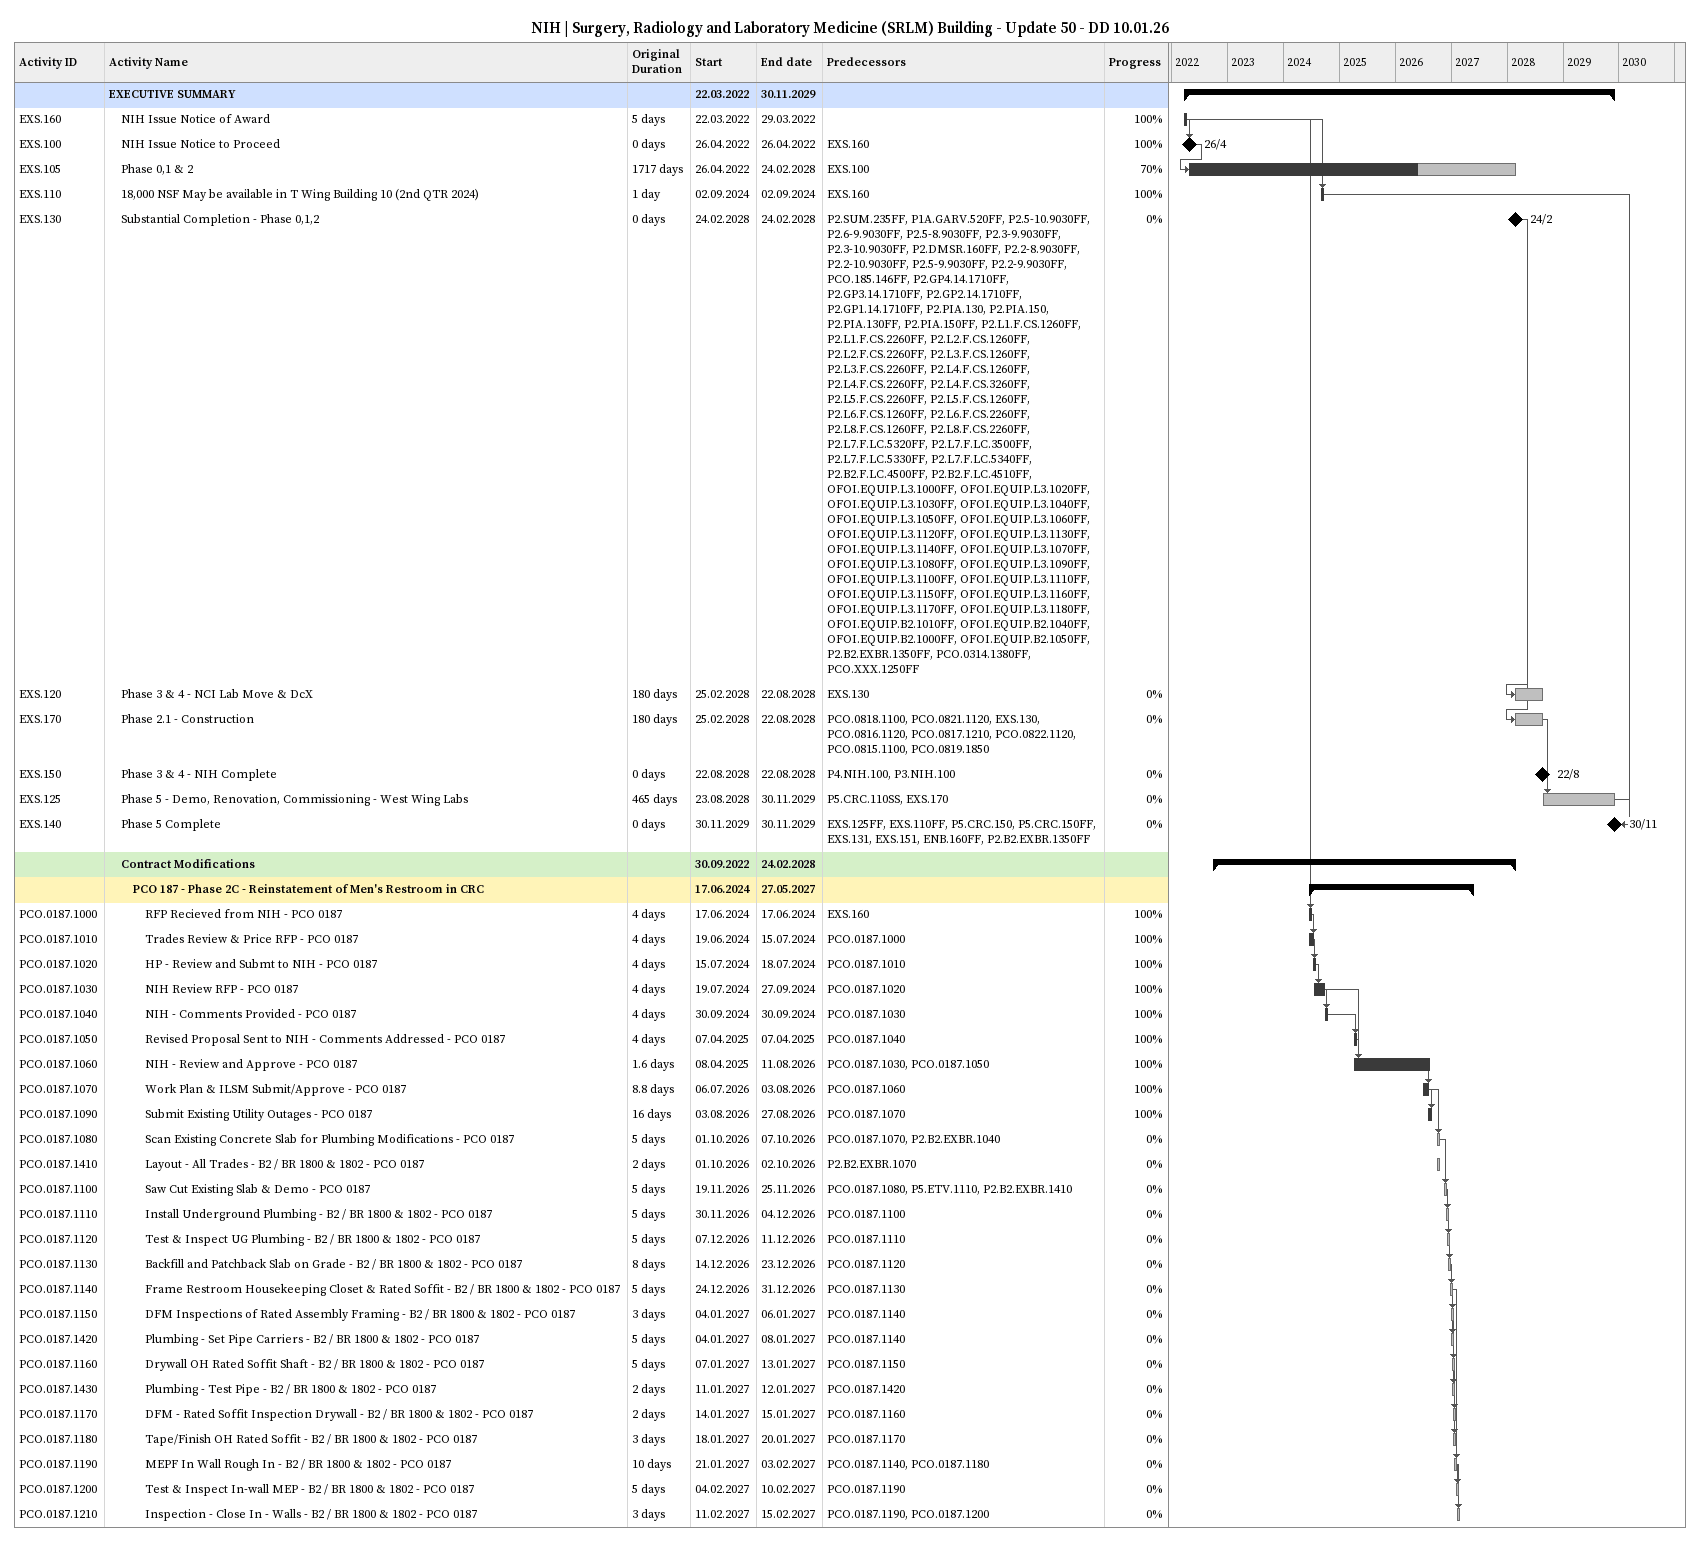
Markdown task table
NIH | Surgery, Radiology and Laboratory Medicine (SRLM) Building - Update 50 - DD 10.01.26

| ID | Level | Task | Original duration | Start | Finish | Predecessors | % complete |
|---|---|---|---|---|---|---|---|
|  | 1 | **EXECUTIVE SUMMARY** |  | 2022-03-22 | 2029-11-30 |  |  |
| EXS.160 | 2 | NIH Issue Notice of Award | 5d | 2022-03-22 | 2022-03-29 |  | 100 |
| EXS.100 | 2 | NIH Issue Notice to Proceed | 0d | 2022-04-26 | 2022-04-26 | EXS.160 | 100 |
| EXS.105 | 2 | Phase 0,1 & 2 | 1717d | 2022-04-26 | 2028-02-24 | EXS.100 | 70 |
| EXS.110 | 2 | 18,000 NSF May be available in T Wing Building 10 (2nd QTR 2024) | 1d | 2024-09-02 | 2024-09-02 | EXS.160 | 100 |
| EXS.130 | 2 | Substantial Completion - Phase 0,1,2 | 0d | 2028-02-24 | 2028-02-24 | P2.SUM.235FF, P1A.GARV.520FF, P2.5-10.9030FF, P2.6-9.9030FF, P2.5-8.9030FF, P2.3-9.9030FF, P2.3-10.9030FF, P2.DMSR.160FF, P2.2-8.9030FF, P2.2-10.9030FF, P2.5-9.9030FF, P2.2-9.9030FF, PCO.185.146FF, P2.GP4.14.1710FF, P2.GP3.14.1710FF, P2.GP2.14.1710FF, P2.GP1.14.1710FF, P2.PIA.130, P2.PIA.150, P2.PIA.130FF, P2.PIA.150FF, P2.L1.F.CS.1260FF, P2.L1.F.CS.2260FF, P2.L2.F.CS.1260FF, P2.L2.F.CS.2260FF, P2.L3.F.CS.1260FF, P2.L3.F.CS.2260FF, P2.L4.F.CS.1260FF, P2.L4.F.CS.2260FF, P2.L4.F.CS.3260FF, P2.L5.F.CS.2260FF, P2.L5.F.CS.1260FF, P2.L6.F.CS.1260FF, P2.L6.F.CS.2260FF, P2.L8.F.CS.1260FF, P2.L8.F.CS.2260FF, P2.L7.F.LC.5320FF, P2.L7.F.LC.3500FF, P2.L7.F.LC.5330FF, P2.L7.F.LC.5340FF, P2.B2.F.LC.4500FF, P2.B2.F.LC.4510FF, OFOI.EQUIP.L3.1000FF, OFOI.EQUIP.L3.1020FF, OFOI.EQUIP.L3.1030FF, OFOI.EQUIP.L3.1040FF, OFOI.EQUIP.L3.1050FF, OFOI.EQUIP.L3.1060FF, OFOI.EQUIP.L3.1120FF, OFOI.EQUIP.L3.1130FF, OFOI.EQUIP.L3.1140FF, OFOI.EQUIP.L3.1070FF, OFOI.EQUIP.L3.1080FF, OFOI.EQUIP.L3.1090FF, OFOI.EQUIP.L3.1100FF, OFOI.EQUIP.L3.1110FF, OFOI.EQUIP.L3.1150FF, OFOI.EQUIP.L3.1160FF, OFOI.EQUIP.L3.1170FF, OFOI.EQUIP.L3.1180FF, OFOI.EQUIP.B2.1010FF, OFOI.EQUIP.B2.1040FF, OFOI.EQUIP.B2.1000FF, OFOI.EQUIP.B2.1050FF, P2.B2.EXBR.1350FF, PCO.0314.1380FF, PCO.XXX.1250FF | 0 |
| EXS.120 | 2 | Phase 3 & 4 - NCI Lab Move & DcX | 180d | 2028-02-25 | 2028-08-22 | EXS.130 | 0 |
| EXS.170 | 2 | Phase 2.1 - Construction | 180d | 2028-02-25 | 2028-08-22 | PCO.0818.1100, PCO.0821.1120, EXS.130, PCO.0816.1120, PCO.0817.1210, PCO.0822.1120, PCO.0815.1100, PCO.0819.1850 | 0 |
| EXS.150 | 2 | Phase 3 & 4 - NIH Complete | 0d | 2028-08-22 | 2028-08-22 | P4.NIH.100, P3.NIH.100 | 0 |
| EXS.125 | 2 | Phase 5 - Demo, Renovation, Commissioning - West Wing Labs | 465d | 2028-08-23 | 2029-11-30 | P5.CRC.110SS, EXS.170 | 0 |
| EXS.140 | 2 | Phase 5 Complete | 0d | 2029-11-30 | 2029-11-30 | EXS.125FF, EXS.110FF, P5.CRC.150, P5.CRC.150FF, EXS.131, EXS.151, ENB.160FF, P2.B2.EXBR.1350FF | 0 |
|  | 2 | **Contract Modifications** |  | 2022-09-30 | 2028-02-24 |  |  |
|  | 3 | **PCO 187 - Phase 2C - Reinstatement of Men's Restroom in CRC** |  | 2024-06-17 | 2027-05-27 |  |  |
| PCO.0187.1000 | 4 | RFP Recieved from NIH - PCO 0187 | 4d | 2024-06-17 | 2024-06-17 | EXS.160 | 100 |
| PCO.0187.1010 | 4 | Trades Review & Price RFP - PCO 0187 | 4d | 2024-06-19 | 2024-07-15 | PCO.0187.1000 | 100 |
| PCO.0187.1020 | 4 | HP - Review and Submt to NIH - PCO 0187 | 4d | 2024-07-15 | 2024-07-18 | PCO.0187.1010 | 100 |
| PCO.0187.1030 | 4 | NIH Review RFP - PCO 0187 | 4d | 2024-07-19 | 2024-09-27 | PCO.0187.1020 | 100 |
| PCO.0187.1040 | 4 | NIH - Comments Provided - PCO 0187 | 4d | 2024-09-30 | 2024-09-30 | PCO.0187.1030 | 100 |
| PCO.0187.1050 | 4 | Revised Proposal Sent to NIH - Comments Addressed - PCO 0187 | 4d | 2025-04-07 | 2025-04-07 | PCO.0187.1040 | 100 |
| PCO.0187.1060 | 4 | NIH - Review and Approve - PCO 0187 | 1.6d | 2025-04-08 | 2026-08-11 | PCO.0187.1030, PCO.0187.1050 | 100 |
| PCO.0187.1070 | 4 | Work Plan & ILSM Submit/Approve - PCO 0187 | 8.8d | 2026-07-06 | 2026-08-03 | PCO.0187.1060 | 100 |
| PCO.0187.1090 | 4 | Submit Existing Utility Outages - PCO 0187 | 16d | 2026-08-03 | 2026-08-27 | PCO.0187.1070 | 100 |
| PCO.0187.1080 | 4 | Scan Existing Concrete Slab for Plumbing Modifications - PCO 0187 | 5d | 2026-10-01 | 2026-10-07 | PCO.0187.1070, P2.B2.EXBR.1040 | 0 |
| PCO.0187.1410 | 4 | Layout - All Trades - B2 / BR 1800 & 1802 - PCO 0187 | 2d | 2026-10-01 | 2026-10-02 | P2.B2.EXBR.1070 | 0 |
| PCO.0187.1100 | 4 | Saw Cut Existing Slab & Demo - PCO 0187 | 5d | 2026-11-19 | 2026-11-25 | PCO.0187.1080, P5.ETV.1110, P2.B2.EXBR.1410 | 0 |
| PCO.0187.1110 | 4 | Install Underground Plumbing - B2 / BR 1800 & 1802 - PCO 0187 | 5d | 2026-11-30 | 2026-12-04 | PCO.0187.1100 | 0 |
| PCO.0187.1120 | 4 | Test & Inspect UG Plumbing - B2 / BR 1800 & 1802 - PCO 0187 | 5d | 2026-12-07 | 2026-12-11 | PCO.0187.1110 | 0 |
| PCO.0187.1130 | 4 | Backfill and Patchback Slab on Grade - B2 / BR 1800 & 1802 - PCO 0187 | 8d | 2026-12-14 | 2026-12-23 | PCO.0187.1120 | 0 |
| PCO.0187.1140 | 4 | Frame Restroom Housekeeping Closet & Rated Soffit - B2 / BR 1800 & 1802 - PCO 0187 | 5d | 2026-12-24 | 2026-12-31 | PCO.0187.1130 | 0 |
| PCO.0187.1150 | 4 | DFM Inspections of Rated Assembly Framing - B2 / BR 1800 & 1802 - PCO 0187 | 3d | 2027-01-04 | 2027-01-06 | PCO.0187.1140 | 0 |
| PCO.0187.1420 | 4 | Plumbing - Set Pipe Carriers - B2 / BR 1800 & 1802 - PCO 0187 | 5d | 2027-01-04 | 2027-01-08 | PCO.0187.1140 | 0 |
| PCO.0187.1160 | 4 | Drywall OH Rated Soffit Shaft - B2 / BR 1800 & 1802 - PCO 0187 | 5d | 2027-01-07 | 2027-01-13 | PCO.0187.1150 | 0 |
| PCO.0187.1430 | 4 | Plumbing - Test Pipe - B2 / BR 1800 & 1802 - PCO 0187 | 2d | 2027-01-11 | 2027-01-12 | PCO.0187.1420 | 0 |
| PCO.0187.1170 | 4 | DFM - Rated Soffit Inspection Drywall - B2 / BR 1800 & 1802 - PCO 0187 | 2d | 2027-01-14 | 2027-01-15 | PCO.0187.1160 | 0 |
| PCO.0187.1180 | 4 | Tape/Finish OH Rated Soffit - B2 / BR 1800 & 1802 - PCO 0187 | 3d | 2027-01-18 | 2027-01-20 | PCO.0187.1170 | 0 |
| PCO.0187.1190 | 4 | MEPF In Wall Rough In - B2 / BR 1800 & 1802 - PCO 0187 | 10d | 2027-01-21 | 2027-02-03 | PCO.0187.1140, PCO.0187.1180 | 0 |
| PCO.0187.1200 | 4 | Test & Inspect In-wall MEP - B2 / BR 1800 & 1802 - PCO 0187 | 5d | 2027-02-04 | 2027-02-10 | PCO.0187.1190 | 0 |
| PCO.0187.1210 | 4 | Inspection - Close In - Walls - B2 / BR 1800 & 1802 - PCO 0187 | 3d | 2027-02-11 | 2027-02-15 | PCO.0187.1190, PCO.0187.1200 | 0 |
